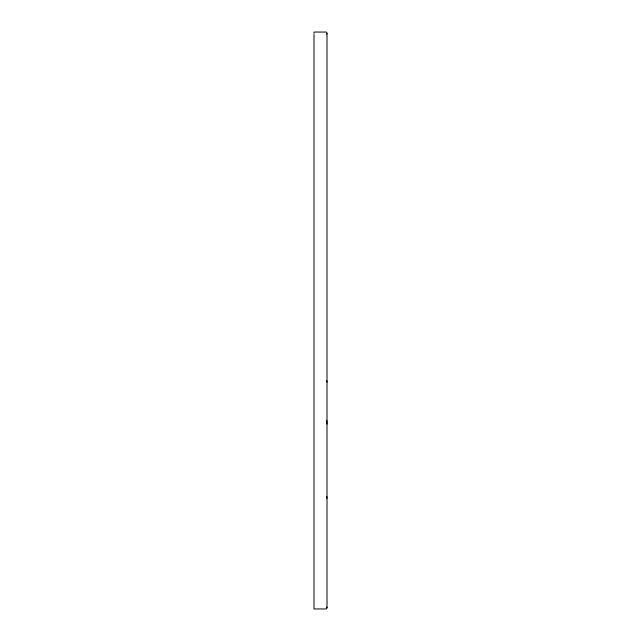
<?xml version="1.0" encoding="UTF-8"?>
<svg xmlns="http://www.w3.org/2000/svg" width="641" height="641" viewBox="0 0 641 641"><rect width="100%" height="100%" fill="white"/><g stroke="black" fill="none" stroke-linecap="round" stroke-linejoin="round"><path stroke-width="0.96" d="M326.766 34.253L327.006 33.677M326.766 498.586L327.006 498.009M326.766 496.623L327.006 497.2M326.766 607.075L327.006 607.652M326.766 380.602L327.006 382.26M326.766 420.264L327.006 424.038M313.994 33.46L313.994 32.05L326.189 32.05L327.006 32.859L327.006 608.141L326.189 608.95L313.994 608.95L313.994 34.486"/></g></svg>
